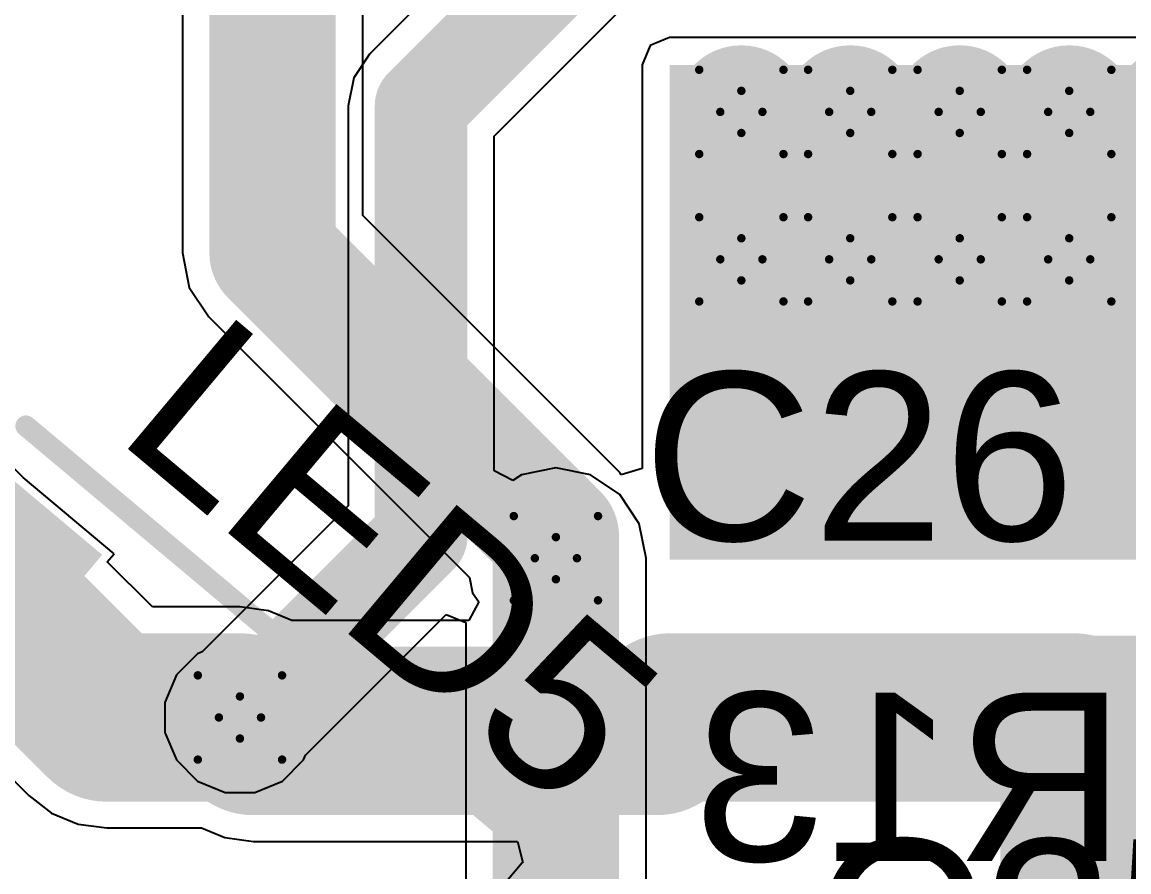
# Model space of a CAD drawing. Header units: inches. Extents: x -0.9 to 13.3, y -2.2 to 2.7.
# Drawn here: x 0.2695 to 0.5323, y -1.6327 to -1.431 of the extents above; entities that cross this region are included whole.
import ezdxf

# ---------------------------------------------------------------- set-up
doc = ezdxf.new("R2010")
doc.units = ezdxf.units.IN
doc.header["$MEASUREMENT"] = 0
for name, color, linetype in [('Board Outline', 216, 'Continuous'), ('Bottom Layer', 5, 'Continuous'), ('Bottom Overlay', 54, 'Continuous'), ('Bottom Solder', 6, 'Continuous'), ('Dimension', 6, 'Continuous'), ('Drill Drawing', 1, 'Continuous'), ('Top Layer', 1, 'Continuous'), ('Top Overlay', 2, 'Continuous'), ('Top Paste', 8, 'Continuous'), ('Top Solder', 216, 'Continuous'), ('Via Holes', 16, 'Continuous')]:
    doc.layers.add(name, color=color, linetype=linetype)
doc.styles.add('Arial', font='', dxfattribs={"height": 0.2})
doc.styles.get('Arial').set_extended_font_data('Arial')

# ---------------------------------------------------------------- blocks, each defined once
blk = doc.blocks.new('WS2812B_XF02_W_18')
at = {"layer": 'Top Layer'}
blk.add_hatch(color=1, dxfattribs=at).paths.add_polyline_path([(-0.12795, 0.08465), (-0.0689, 0.08465), (-0.0689, 0.04528), (-0.12795, 0.04528)])
at = {"layer": 'Top Paste'}
blk.add_hatch(color=8, dxfattribs=at).paths.add_polyline_path([(-0.12795, 0.08465), (-0.0689, 0.08465), (-0.0689, 0.04528), (-0.12795, 0.04528)])
at = {"layer": 'Top Solder'}
blk.add_hatch(color=216, dxfattribs=at).paths.add_polyline_path([(-0.13195, 0.08865), (-0.0649, 0.08865), (-0.0649, 0.04128), (-0.13195, 0.04128)])
at = {"layer": 'Top Overlay'}
blk.add_lwpolyline([(-0.09843, 0.10043, 0.005, 0.005, 0), (0.09842, 0.10043, 0.005, 0.005, 0)], format="xyseb", dxfattribs=at)
blk.add_lwpolyline([(-0.09968, 0.10043, 0.0025, 0.0025, 1), (-0.09718, 0.10043, 0.0025, 0.0025, 1)], format="xyseb", close=True, dxfattribs=at)

msp = doc.modelspace()

# ---------------------------------------------------------------- hatches: boundary and pattern name
at = {"layer": 'Bottom Layer'}
h = msp.add_hatch(color=5, dxfattribs=at)
edge = h.paths.add_edge_path()
edge.add_arc((0.44031, -1.45229), 0.01181, 0, 360)
h = msp.add_hatch(color=5, dxfattribs=at)
edge = h.paths.add_edge_path()
edge.add_arc((0.46616, -1.45229), 0.01181, 0, 360)
h = msp.add_hatch(color=5, dxfattribs=at)
edge = h.paths.add_edge_path()
edge.add_arc((0.49216, -1.45229), 0.01181, 0, 360)
h = msp.add_hatch(color=5, dxfattribs=at)
edge = h.paths.add_edge_path()
edge.add_arc((0.51816, -1.45229), 0.01181, 0, 360)
h = msp.add_hatch(color=5, dxfattribs=at)
edge = h.paths.add_edge_path()
edge.add_arc((0.44031, -1.48729), 0.01181, 0, 360)
h = msp.add_hatch(color=5, dxfattribs=at)
edge = h.paths.add_edge_path()
edge.add_arc((0.46616, -1.48729), 0.01181, 0, 360)
h = msp.add_hatch(color=5, dxfattribs=at)
edge = h.paths.add_edge_path()
edge.add_arc((0.49216, -1.48729), 0.01181, 0, 360)
h = msp.add_hatch(color=5, dxfattribs=at)
edge = h.paths.add_edge_path()
edge.add_arc((0.51816, -1.48729), 0.01181, 0, 360)
h = msp.add_hatch(color=5, dxfattribs=at)
edge = h.paths.add_edge_path()
edge.add_arc((0.39628, -1.55824), 0.01181, 0, 360)
h = msp.add_hatch(color=5, dxfattribs=at)
edge = h.paths.add_edge_path()
edge.add_arc((0.32126, -1.59605), 0.01181, 0, 360)
at = {"layer": 'Bottom Solder'}
h = msp.add_hatch(color=6, dxfattribs=at)
edge = h.paths.add_edge_path()
edge.add_arc((0.44031, -1.45229), 0.01581, 0, 360)
h = msp.add_hatch(color=6, dxfattribs=at)
edge = h.paths.add_edge_path()
edge.add_arc((0.46616, -1.45229), 0.01581, 0, 360)
h = msp.add_hatch(color=6, dxfattribs=at)
edge = h.paths.add_edge_path()
edge.add_arc((0.49216, -1.45229), 0.01581, 0, 360)
h = msp.add_hatch(color=6, dxfattribs=at)
edge = h.paths.add_edge_path()
edge.add_arc((0.51816, -1.45229), 0.01581, 0, 360)
h = msp.add_hatch(color=6, dxfattribs=at)
edge = h.paths.add_edge_path()
edge.add_arc((0.54416, -1.45229), 0.01581, 0, 360)
h = msp.add_hatch(color=6, dxfattribs=at)
edge = h.paths.add_edge_path()
edge.add_arc((0.44031, -1.48729), 0.01581, 0, 360)
h = msp.add_hatch(color=6, dxfattribs=at)
edge = h.paths.add_edge_path()
edge.add_arc((0.46616, -1.48729), 0.01581, 0, 360)
h = msp.add_hatch(color=6, dxfattribs=at)
edge = h.paths.add_edge_path()
edge.add_arc((0.49216, -1.48729), 0.01581, 0, 360)
h = msp.add_hatch(color=6, dxfattribs=at)
edge = h.paths.add_edge_path()
edge.add_arc((0.51816, -1.48729), 0.01581, 0, 360)
h = msp.add_hatch(color=6, dxfattribs=at)
edge = h.paths.add_edge_path()
edge.add_arc((0.54416, -1.48729), 0.01581, 0, 360)
at = {"layer": 'Top Layer'}
for points in [[(0.42328, -1.55855), (0.68678, -1.55855), (0.68678, -1.44115), (0.42328, -1.44115)], [(0.52378, -1.54713), (0.74092, -1.54713), (0.74092, -1.53335), (0.52378, -1.53335)], [(0.50178, -1.59605), (0.74092, -1.59605), (0.74092, -1.57665), (0.50178, -1.57665)], [(0.50178, -1.64679), (0.70478, -1.64679), (0.70478, -1.57665), (0.50178, -1.57665)]]:
    msp.add_hatch(color=1, dxfattribs=at).paths.add_polyline_path(points)
h = msp.add_hatch(color=1, dxfattribs=at)
edge = h.paths.add_edge_path()
edge.add_arc((0.44031, -1.45229), 0.01181, 0, 360)
h = msp.add_hatch(color=1, dxfattribs=at)
edge = h.paths.add_edge_path()
edge.add_arc((0.46616, -1.45229), 0.01181, 0, 360)
h = msp.add_hatch(color=1, dxfattribs=at)
edge = h.paths.add_edge_path()
edge.add_arc((0.49216, -1.45229), 0.01181, 0, 360)
h = msp.add_hatch(color=1, dxfattribs=at)
edge = h.paths.add_edge_path()
edge.add_arc((0.51816, -1.45229), 0.01181, 0, 360)
h = msp.add_hatch(color=1, dxfattribs=at)
edge = h.paths.add_edge_path()
edge.add_arc((0.44031, -1.48729), 0.01181, 0, 360)
h = msp.add_hatch(color=1, dxfattribs=at)
edge = h.paths.add_edge_path()
edge.add_arc((0.46616, -1.48729), 0.01181, 0, 360)
h = msp.add_hatch(color=1, dxfattribs=at)
edge = h.paths.add_edge_path()
edge.add_arc((0.49216, -1.48729), 0.01181, 0, 360)
h = msp.add_hatch(color=1, dxfattribs=at)
edge = h.paths.add_edge_path()
edge.add_arc((0.51816, -1.48729), 0.01181, 0, 360)
h = msp.add_hatch(color=1, dxfattribs=at)
edge = h.paths.add_edge_path()
edge.add_arc((0.39628, -1.55824), 0.01181, 0, 360)
h = msp.add_hatch(color=1, dxfattribs=at)
edge = h.paths.add_edge_path()
edge.add_arc((0.32126, -1.59605), 0.01181, 0, 360)
at = {"layer": 'Top Solder'}
h = msp.add_hatch(color=216, dxfattribs=at)
edge = h.paths.add_edge_path()
edge.add_arc((0.44031, -1.45229), 0.01581, 0, 360)
h = msp.add_hatch(color=216, dxfattribs=at)
edge = h.paths.add_edge_path()
edge.add_arc((0.46616, -1.45229), 0.01581, 0, 360)
h = msp.add_hatch(color=216, dxfattribs=at)
edge = h.paths.add_edge_path()
edge.add_arc((0.49216, -1.45229), 0.01581, 0, 360)
h = msp.add_hatch(color=216, dxfattribs=at)
edge = h.paths.add_edge_path()
edge.add_arc((0.51816, -1.45229), 0.01581, 0, 360)
h = msp.add_hatch(color=216, dxfattribs=at)
edge = h.paths.add_edge_path()
edge.add_arc((0.54416, -1.45229), 0.01581, 0, 360)
h = msp.add_hatch(color=216, dxfattribs=at)
edge = h.paths.add_edge_path()
edge.add_arc((0.44031, -1.48729), 0.01581, 0, 360)
h = msp.add_hatch(color=216, dxfattribs=at)
edge = h.paths.add_edge_path()
edge.add_arc((0.46616, -1.48729), 0.01581, 0, 360)
h = msp.add_hatch(color=216, dxfattribs=at)
edge = h.paths.add_edge_path()
edge.add_arc((0.49216, -1.48729), 0.01581, 0, 360)
h = msp.add_hatch(color=216, dxfattribs=at)
edge = h.paths.add_edge_path()
edge.add_arc((0.51816, -1.48729), 0.01581, 0, 360)
h = msp.add_hatch(color=216, dxfattribs=at)
edge = h.paths.add_edge_path()
edge.add_arc((0.54416, -1.48729), 0.01581, 0, 360)
at = {"layer": 'Via Holes'}
h = msp.add_hatch(color=7, dxfattribs=at)
edge = h.paths.add_edge_path()
edge.add_arc((0.44031, -1.45229), 0.00591, 0, 360)
h = msp.add_hatch(color=7, dxfattribs=at)
edge = h.paths.add_edge_path()
edge.add_arc((0.46616, -1.45229), 0.00591, 0, 360)
h = msp.add_hatch(color=7, dxfattribs=at)
edge = h.paths.add_edge_path()
edge.add_arc((0.49216, -1.45229), 0.00591, 0, 360)
h = msp.add_hatch(color=7, dxfattribs=at)
edge = h.paths.add_edge_path()
edge.add_arc((0.51816, -1.45229), 0.00591, 0, 360)
h = msp.add_hatch(color=7, dxfattribs=at)
edge = h.paths.add_edge_path()
edge.add_arc((0.44031, -1.48729), 0.00591, 0, 360)
h = msp.add_hatch(color=7, dxfattribs=at)
edge = h.paths.add_edge_path()
edge.add_arc((0.46616, -1.48729), 0.00591, 0, 360)
h = msp.add_hatch(color=7, dxfattribs=at)
edge = h.paths.add_edge_path()
edge.add_arc((0.49216, -1.48729), 0.00591, 0, 360)
h = msp.add_hatch(color=7, dxfattribs=at)
edge = h.paths.add_edge_path()
edge.add_arc((0.51816, -1.48729), 0.00591, 0, 360)
h = msp.add_hatch(color=7, dxfattribs=at)
edge = h.paths.add_edge_path()
edge.add_arc((0.39628, -1.55824), 0.00591, 0, 360)
h = msp.add_hatch(color=7, dxfattribs=at)
edge = h.paths.add_edge_path()
edge.add_arc((0.32126, -1.59605), 0.00591, 0, 360)

# ---------------------------------------------------------------- linework, layer by layer
at = {"layer": 'Board Outline'}
msp.add_lwpolyline([(1.99867, 0.21567, 0.01, 0.01, -1.122171), (-0.01159, -1.51329, 0.01, 0.01, 0)], format="xyseb", dxfattribs=at)
at = {"layer": 'Bottom Layer'}
for p, q in [((0.39592, -1.39468), (0.35202, -1.43858)), ((0.38161, -1.45802), (0.42043, -1.41919)), ((0.35202, -1.43858), (0.34826, -1.4442)), ((0.34826, -1.4442), (0.34695, -1.45084)), ((0.34695, -1.45084), (0.34695, -1.54584)), ((0.38161, -1.53748), (0.38161, -1.45802)), ((0.39628, -1.53682), (0.38808, -1.53845)), ((0.40447, -1.53845), (0.39628, -1.53682)), ((0.38602, -1.53983), (0.38161, -1.53748)), ((0.38808, -1.53845), (0.38602, -1.53983)), ((0.41142, -1.5431), (0.40447, -1.53845)), ((0.41606, -1.55004), (0.41142, -1.5431)), ((0.34695, -1.54584), (0.31232, -1.58047)), ((0.41769, -1.55824), (0.41606, -1.55004)), ((0.41769, -1.67251), (0.41769, -1.55824)), ((0.33683, -1.60498), (0.37025, -1.57157)), ((0.37025, -1.57157), (0.37487, -1.57348)), ((0.37487, -1.57348), (0.37487, -1.71618)), ((0.31117, -1.58095), (0.30616, -1.58596)), ((0.31232, -1.58047), (0.31117, -1.58095)), ((0.30616, -1.58596), (0.30345, -1.5925)), ((0.30345, -1.5925), (0.30345, -1.59959)), ((0.30345, -1.59959), (0.30616, -1.60614)), ((0.33636, -1.60614), (0.33683, -1.60498)), ((0.30616, -1.60614), (0.31117, -1.61115)), ((0.33135, -1.61115), (0.33636, -1.60614)), ((0.31117, -1.61115), (0.31771, -1.61386)), ((0.3248, -1.61386), (0.33135, -1.61115)), ((0.31771, -1.61386), (0.3248, -1.61386))]:
    msp.add_line(p, q, dxfattribs=at)
for points in [[(0.36428, -1.45084, 0.022, 0.022, 0), (0.4115, -1.40362, 0.022, 0.022, 0)], [(0.36428, -1.55302, 0.022, 0.022, 0), (0.36428, -1.45084, 0.022, 0.022, 0)], [(0.32126, -1.59605, 0.022, 0.022, 0), (0.36428, -1.55302, 0.022, 0.022, 0)], [(0.39628, -1.72505, 0.03, 0.03, 0), (0.39628, -1.55824, 0.03, 0.03, 0)]]:
    msp.add_lwpolyline(points, format="xyseb", dxfattribs=at)
for points in [[(0.35878, -1.45084, 0.011, 0.011, 1), (0.36978, -1.45084, 0.011, 0.011, 1)], [(0.35878, -1.45084, 0.011, 0.011, 1), (0.36978, -1.45084, 0.011, 0.011, 1)], [(0.35878, -1.55302, 0.011, 0.011, 1), (0.36978, -1.55302, 0.011, 0.011, 1)], [(0.35878, -1.55302, 0.011, 0.011, 1), (0.36978, -1.55302, 0.011, 0.011, 1)], [(0.38878, -1.55824, 0.015, 0.015, 1), (0.40378, -1.55824, 0.015, 0.015, 1)], [(0.31576, -1.59605, 0.011, 0.011, 1), (0.32676, -1.59605, 0.011, 0.011, 1)]]:
    msp.add_lwpolyline(points, format="xyseb", close=True, dxfattribs=at)
at = {"layer": 'Dimension'}
msp.add_lwpolyline([(0.04081, 0.0156, 0.01, 0.01, -3.064051), (0.02964, -1.5299, 0.01, 0.01, 0)], format="xyseb", dxfattribs=at)
at = {"layer": 'Drill Drawing'}
for points in [[(0.43031, -1.44229, 0.002, 0.002, 0), (0.44031, -1.44729, 0.002, 0.002, 0)], [(0.43031, -1.44229, 0.002, 0.002, 0), (0.43531, -1.45229, 0.002, 0.002, 0)], [(0.44031, -1.44729, 0.002, 0.002, 0), (0.45031, -1.44229, 0.002, 0.002, 0)], [(0.44531, -1.45229, 0.002, 0.002, 0), (0.45031, -1.44229, 0.002, 0.002, 0)], [(0.45616, -1.44229, 0.002, 0.002, 0), (0.46616, -1.44729, 0.002, 0.002, 0)], [(0.45616, -1.44229, 0.002, 0.002, 0), (0.46116, -1.45229, 0.002, 0.002, 0)], [(0.46616, -1.44729, 0.002, 0.002, 0), (0.47616, -1.44229, 0.002, 0.002, 0)], [(0.47116, -1.45229, 0.002, 0.002, 0), (0.47616, -1.44229, 0.002, 0.002, 0)], [(0.48216, -1.44229, 0.002, 0.002, 0), (0.49216, -1.44729, 0.002, 0.002, 0)], [(0.48216, -1.44229, 0.002, 0.002, 0), (0.48716, -1.45229, 0.002, 0.002, 0)], [(0.49216, -1.44729, 0.002, 0.002, 0), (0.50216, -1.44229, 0.002, 0.002, 0)], [(0.49716, -1.45229, 0.002, 0.002, 0), (0.50216, -1.44229, 0.002, 0.002, 0)], [(0.50816, -1.44229, 0.002, 0.002, 0), (0.51816, -1.44729, 0.002, 0.002, 0)], [(0.50816, -1.44229, 0.002, 0.002, 0), (0.51316, -1.45229, 0.002, 0.002, 0)], [(0.51816, -1.44729, 0.002, 0.002, 0), (0.52816, -1.44229, 0.002, 0.002, 0)], [(0.52316, -1.45229, 0.002, 0.002, 0), (0.52816, -1.44229, 0.002, 0.002, 0)], [(0.43031, -1.46229, 0.002, 0.002, 0), (0.43531, -1.45229, 0.002, 0.002, 0)], [(0.44531, -1.45229, 0.002, 0.002, 0), (0.45031, -1.46229, 0.002, 0.002, 0)], [(0.45616, -1.46229, 0.002, 0.002, 0), (0.46116, -1.45229, 0.002, 0.002, 0)], [(0.47116, -1.45229, 0.002, 0.002, 0), (0.47616, -1.46229, 0.002, 0.002, 0)], [(0.48216, -1.46229, 0.002, 0.002, 0), (0.48716, -1.45229, 0.002, 0.002, 0)], [(0.49716, -1.45229, 0.002, 0.002, 0), (0.50216, -1.46229, 0.002, 0.002, 0)], [(0.50816, -1.46229, 0.002, 0.002, 0), (0.51316, -1.45229, 0.002, 0.002, 0)], [(0.52316, -1.45229, 0.002, 0.002, 0), (0.52816, -1.46229, 0.002, 0.002, 0)], [(0.43031, -1.46229, 0.002, 0.002, 0), (0.44031, -1.45729, 0.002, 0.002, 0)], [(0.44031, -1.45729, 0.002, 0.002, 0), (0.45031, -1.46229, 0.002, 0.002, 0)], [(0.45616, -1.46229, 0.002, 0.002, 0), (0.46616, -1.45729, 0.002, 0.002, 0)], [(0.46616, -1.45729, 0.002, 0.002, 0), (0.47616, -1.46229, 0.002, 0.002, 0)], [(0.48216, -1.46229, 0.002, 0.002, 0), (0.49216, -1.45729, 0.002, 0.002, 0)], [(0.49216, -1.45729, 0.002, 0.002, 0), (0.50216, -1.46229, 0.002, 0.002, 0)], [(0.50816, -1.46229, 0.002, 0.002, 0), (0.51816, -1.45729, 0.002, 0.002, 0)], [(0.51816, -1.45729, 0.002, 0.002, 0), (0.52816, -1.46229, 0.002, 0.002, 0)], [(0.43031, -1.47729, 0.002, 0.002, 0), (0.44031, -1.48229, 0.002, 0.002, 0)], [(0.43031, -1.47729, 0.002, 0.002, 0), (0.43531, -1.48729, 0.002, 0.002, 0)], [(0.44031, -1.48229, 0.002, 0.002, 0), (0.45031, -1.47729, 0.002, 0.002, 0)], [(0.44531, -1.48729, 0.002, 0.002, 0), (0.45031, -1.47729, 0.002, 0.002, 0)], [(0.45616, -1.47729, 0.002, 0.002, 0), (0.46616, -1.48229, 0.002, 0.002, 0)], [(0.45616, -1.47729, 0.002, 0.002, 0), (0.46116, -1.48729, 0.002, 0.002, 0)], [(0.46616, -1.48229, 0.002, 0.002, 0), (0.47616, -1.47729, 0.002, 0.002, 0)], [(0.47116, -1.48729, 0.002, 0.002, 0), (0.47616, -1.47729, 0.002, 0.002, 0)], [(0.48216, -1.47729, 0.002, 0.002, 0), (0.49216, -1.48229, 0.002, 0.002, 0)], [(0.48216, -1.47729, 0.002, 0.002, 0), (0.48716, -1.48729, 0.002, 0.002, 0)], [(0.49216, -1.48229, 0.002, 0.002, 0), (0.50216, -1.47729, 0.002, 0.002, 0)], [(0.49716, -1.48729, 0.002, 0.002, 0), (0.50216, -1.47729, 0.002, 0.002, 0)], [(0.50816, -1.47729, 0.002, 0.002, 0), (0.51816, -1.48229, 0.002, 0.002, 0)], [(0.50816, -1.47729, 0.002, 0.002, 0), (0.51316, -1.48729, 0.002, 0.002, 0)], [(0.51816, -1.48229, 0.002, 0.002, 0), (0.52816, -1.47729, 0.002, 0.002, 0)], [(0.52316, -1.48729, 0.002, 0.002, 0), (0.52816, -1.47729, 0.002, 0.002, 0)], [(0.43031, -1.49729, 0.002, 0.002, 0), (0.43531, -1.48729, 0.002, 0.002, 0)], [(0.44531, -1.48729, 0.002, 0.002, 0), (0.45031, -1.49729, 0.002, 0.002, 0)], [(0.45616, -1.49729, 0.002, 0.002, 0), (0.46116, -1.48729, 0.002, 0.002, 0)], [(0.47116, -1.48729, 0.002, 0.002, 0), (0.47616, -1.49729, 0.002, 0.002, 0)], [(0.48216, -1.49729, 0.002, 0.002, 0), (0.48716, -1.48729, 0.002, 0.002, 0)], [(0.49716, -1.48729, 0.002, 0.002, 0), (0.50216, -1.49729, 0.002, 0.002, 0)], [(0.50816, -1.49729, 0.002, 0.002, 0), (0.51316, -1.48729, 0.002, 0.002, 0)], [(0.52316, -1.48729, 0.002, 0.002, 0), (0.52816, -1.49729, 0.002, 0.002, 0)], [(0.43031, -1.49729, 0.002, 0.002, 0), (0.44031, -1.49229, 0.002, 0.002, 0)], [(0.44031, -1.49229, 0.002, 0.002, 0), (0.45031, -1.49729, 0.002, 0.002, 0)], [(0.45616, -1.49729, 0.002, 0.002, 0), (0.46616, -1.49229, 0.002, 0.002, 0)], [(0.46616, -1.49229, 0.002, 0.002, 0), (0.47616, -1.49729, 0.002, 0.002, 0)], [(0.48216, -1.49729, 0.002, 0.002, 0), (0.49216, -1.49229, 0.002, 0.002, 0)], [(0.49216, -1.49229, 0.002, 0.002, 0), (0.50216, -1.49729, 0.002, 0.002, 0)], [(0.50816, -1.49729, 0.002, 0.002, 0), (0.51816, -1.49229, 0.002, 0.002, 0)], [(0.51816, -1.49229, 0.002, 0.002, 0), (0.52816, -1.49729, 0.002, 0.002, 0)], [(0.38628, -1.54824, 0.002, 0.002, 0), (0.39628, -1.55324, 0.002, 0.002, 0)], [(0.38628, -1.54824, 0.002, 0.002, 0), (0.39128, -1.55824, 0.002, 0.002, 0)], [(0.39628, -1.55324, 0.002, 0.002, 0), (0.40628, -1.54824, 0.002, 0.002, 0)], [(0.40128, -1.55824, 0.002, 0.002, 0), (0.40628, -1.54824, 0.002, 0.002, 0)], [(0.38628, -1.56824, 0.002, 0.002, 0), (0.39128, -1.55824, 0.002, 0.002, 0)], [(0.40128, -1.55824, 0.002, 0.002, 0), (0.40628, -1.56824, 0.002, 0.002, 0)], [(0.38628, -1.56824, 0.002, 0.002, 0), (0.39628, -1.56324, 0.002, 0.002, 0)], [(0.39628, -1.56324, 0.002, 0.002, 0), (0.40628, -1.56824, 0.002, 0.002, 0)], [(0.31126, -1.58605, 0.002, 0.002, 0), (0.32126, -1.59105, 0.002, 0.002, 0)], [(0.31126, -1.58605, 0.002, 0.002, 0), (0.31626, -1.59605, 0.002, 0.002, 0)], [(0.32126, -1.59105, 0.002, 0.002, 0), (0.33126, -1.58605, 0.002, 0.002, 0)], [(0.32626, -1.59605, 0.002, 0.002, 0), (0.33126, -1.58605, 0.002, 0.002, 0)], [(0.31126, -1.60605, 0.002, 0.002, 0), (0.31626, -1.59605, 0.002, 0.002, 0)], [(0.32626, -1.59605, 0.002, 0.002, 0), (0.33126, -1.60605, 0.002, 0.002, 0)], [(0.31126, -1.60605, 0.002, 0.002, 0), (0.32126, -1.60105, 0.002, 0.002, 0)], [(0.32126, -1.60105, 0.002, 0.002, 0), (0.33126, -1.60605, 0.002, 0.002, 0)]]:
    msp.add_lwpolyline(points, format="xyseb", dxfattribs=at)
for points in [[(0.42981, -1.44229, 0.001, 0.001, 1), (0.43081, -1.44229, 0.001, 0.001, 1)], [(0.42981, -1.44229, 0.001, 0.001, 1), (0.43081, -1.44229, 0.001, 0.001, 1)], [(0.44981, -1.44229, 0.001, 0.001, 1), (0.45081, -1.44229, 0.001, 0.001, 1)], [(0.44981, -1.44229, 0.001, 0.001, 1), (0.45081, -1.44229, 0.001, 0.001, 1)], [(0.45566, -1.44229, 0.001, 0.001, 1), (0.45666, -1.44229, 0.001, 0.001, 1)], [(0.45566, -1.44229, 0.001, 0.001, 1), (0.45666, -1.44229, 0.001, 0.001, 1)], [(0.47566, -1.44229, 0.001, 0.001, 1), (0.47666, -1.44229, 0.001, 0.001, 1)], [(0.47566, -1.44229, 0.001, 0.001, 1), (0.47666, -1.44229, 0.001, 0.001, 1)], [(0.48166, -1.44229, 0.001, 0.001, 1), (0.48266, -1.44229, 0.001, 0.001, 1)], [(0.48166, -1.44229, 0.001, 0.001, 1), (0.48266, -1.44229, 0.001, 0.001, 1)], [(0.50166, -1.44229, 0.001, 0.001, 1), (0.50266, -1.44229, 0.001, 0.001, 1)], [(0.50166, -1.44229, 0.001, 0.001, 1), (0.50266, -1.44229, 0.001, 0.001, 1)], [(0.50766, -1.44229, 0.001, 0.001, 1), (0.50866, -1.44229, 0.001, 0.001, 1)], [(0.50766, -1.44229, 0.001, 0.001, 1), (0.50866, -1.44229, 0.001, 0.001, 1)], [(0.52766, -1.44229, 0.001, 0.001, 1), (0.52866, -1.44229, 0.001, 0.001, 1)], [(0.52766, -1.44229, 0.001, 0.001, 1), (0.52866, -1.44229, 0.001, 0.001, 1)], [(0.43981, -1.44729, 0.001, 0.001, 1), (0.44081, -1.44729, 0.001, 0.001, 1)], [(0.43981, -1.44729, 0.001, 0.001, 1), (0.44081, -1.44729, 0.001, 0.001, 1)], [(0.46566, -1.44729, 0.001, 0.001, 1), (0.46666, -1.44729, 0.001, 0.001, 1)], [(0.46566, -1.44729, 0.001, 0.001, 1), (0.46666, -1.44729, 0.001, 0.001, 1)], [(0.49166, -1.44729, 0.001, 0.001, 1), (0.49266, -1.44729, 0.001, 0.001, 1)], [(0.49166, -1.44729, 0.001, 0.001, 1), (0.49266, -1.44729, 0.001, 0.001, 1)], [(0.51766, -1.44729, 0.001, 0.001, 1), (0.51866, -1.44729, 0.001, 0.001, 1)], [(0.51766, -1.44729, 0.001, 0.001, 1), (0.51866, -1.44729, 0.001, 0.001, 1)], [(0.43481, -1.45229, 0.001, 0.001, 1), (0.43581, -1.45229, 0.001, 0.001, 1)], [(0.43481, -1.45229, 0.001, 0.001, 1), (0.43581, -1.45229, 0.001, 0.001, 1)], [(0.44481, -1.45229, 0.001, 0.001, 1), (0.44581, -1.45229, 0.001, 0.001, 1)], [(0.44481, -1.45229, 0.001, 0.001, 1), (0.44581, -1.45229, 0.001, 0.001, 1)], [(0.46066, -1.45229, 0.001, 0.001, 1), (0.46166, -1.45229, 0.001, 0.001, 1)], [(0.46066, -1.45229, 0.001, 0.001, 1), (0.46166, -1.45229, 0.001, 0.001, 1)], [(0.47066, -1.45229, 0.001, 0.001, 1), (0.47166, -1.45229, 0.001, 0.001, 1)], [(0.47066, -1.45229, 0.001, 0.001, 1), (0.47166, -1.45229, 0.001, 0.001, 1)], [(0.48666, -1.45229, 0.001, 0.001, 1), (0.48766, -1.45229, 0.001, 0.001, 1)], [(0.48666, -1.45229, 0.001, 0.001, 1), (0.48766, -1.45229, 0.001, 0.001, 1)], [(0.49666, -1.45229, 0.001, 0.001, 1), (0.49766, -1.45229, 0.001, 0.001, 1)], [(0.49666, -1.45229, 0.001, 0.001, 1), (0.49766, -1.45229, 0.001, 0.001, 1)], [(0.51266, -1.45229, 0.001, 0.001, 1), (0.51366, -1.45229, 0.001, 0.001, 1)], [(0.51266, -1.45229, 0.001, 0.001, 1), (0.51366, -1.45229, 0.001, 0.001, 1)], [(0.52266, -1.45229, 0.001, 0.001, 1), (0.52366, -1.45229, 0.001, 0.001, 1)], [(0.52266, -1.45229, 0.001, 0.001, 1), (0.52366, -1.45229, 0.001, 0.001, 1)], [(0.43981, -1.45729, 0.001, 0.001, 1), (0.44081, -1.45729, 0.001, 0.001, 1)], [(0.43981, -1.45729, 0.001, 0.001, 1), (0.44081, -1.45729, 0.001, 0.001, 1)], [(0.46566, -1.45729, 0.001, 0.001, 1), (0.46666, -1.45729, 0.001, 0.001, 1)], [(0.46566, -1.45729, 0.001, 0.001, 1), (0.46666, -1.45729, 0.001, 0.001, 1)], [(0.49166, -1.45729, 0.001, 0.001, 1), (0.49266, -1.45729, 0.001, 0.001, 1)], [(0.49166, -1.45729, 0.001, 0.001, 1), (0.49266, -1.45729, 0.001, 0.001, 1)], [(0.51766, -1.45729, 0.001, 0.001, 1), (0.51866, -1.45729, 0.001, 0.001, 1)], [(0.51766, -1.45729, 0.001, 0.001, 1), (0.51866, -1.45729, 0.001, 0.001, 1)], [(0.42981, -1.46229, 0.001, 0.001, 1), (0.43081, -1.46229, 0.001, 0.001, 1)], [(0.42981, -1.46229, 0.001, 0.001, 1), (0.43081, -1.46229, 0.001, 0.001, 1)], [(0.44981, -1.46229, 0.001, 0.001, 1), (0.45081, -1.46229, 0.001, 0.001, 1)], [(0.44981, -1.46229, 0.001, 0.001, 1), (0.45081, -1.46229, 0.001, 0.001, 1)], [(0.45566, -1.46229, 0.001, 0.001, 1), (0.45666, -1.46229, 0.001, 0.001, 1)], [(0.45566, -1.46229, 0.001, 0.001, 1), (0.45666, -1.46229, 0.001, 0.001, 1)], [(0.47566, -1.46229, 0.001, 0.001, 1), (0.47666, -1.46229, 0.001, 0.001, 1)], [(0.47566, -1.46229, 0.001, 0.001, 1), (0.47666, -1.46229, 0.001, 0.001, 1)], [(0.48166, -1.46229, 0.001, 0.001, 1), (0.48266, -1.46229, 0.001, 0.001, 1)], [(0.48166, -1.46229, 0.001, 0.001, 1), (0.48266, -1.46229, 0.001, 0.001, 1)], [(0.50166, -1.46229, 0.001, 0.001, 1), (0.50266, -1.46229, 0.001, 0.001, 1)], [(0.50166, -1.46229, 0.001, 0.001, 1), (0.50266, -1.46229, 0.001, 0.001, 1)], [(0.50766, -1.46229, 0.001, 0.001, 1), (0.50866, -1.46229, 0.001, 0.001, 1)], [(0.50766, -1.46229, 0.001, 0.001, 1), (0.50866, -1.46229, 0.001, 0.001, 1)], [(0.52766, -1.46229, 0.001, 0.001, 1), (0.52866, -1.46229, 0.001, 0.001, 1)], [(0.52766, -1.46229, 0.001, 0.001, 1), (0.52866, -1.46229, 0.001, 0.001, 1)], [(0.42981, -1.47729, 0.001, 0.001, 1), (0.43081, -1.47729, 0.001, 0.001, 1)], [(0.42981, -1.47729, 0.001, 0.001, 1), (0.43081, -1.47729, 0.001, 0.001, 1)], [(0.44981, -1.47729, 0.001, 0.001, 1), (0.45081, -1.47729, 0.001, 0.001, 1)], [(0.44981, -1.47729, 0.001, 0.001, 1), (0.45081, -1.47729, 0.001, 0.001, 1)], [(0.45566, -1.47729, 0.001, 0.001, 1), (0.45666, -1.47729, 0.001, 0.001, 1)], [(0.45566, -1.47729, 0.001, 0.001, 1), (0.45666, -1.47729, 0.001, 0.001, 1)], [(0.47566, -1.47729, 0.001, 0.001, 1), (0.47666, -1.47729, 0.001, 0.001, 1)], [(0.47566, -1.47729, 0.001, 0.001, 1), (0.47666, -1.47729, 0.001, 0.001, 1)], [(0.48166, -1.47729, 0.001, 0.001, 1), (0.48266, -1.47729, 0.001, 0.001, 1)], [(0.48166, -1.47729, 0.001, 0.001, 1), (0.48266, -1.47729, 0.001, 0.001, 1)], [(0.50166, -1.47729, 0.001, 0.001, 1), (0.50266, -1.47729, 0.001, 0.001, 1)], [(0.50166, -1.47729, 0.001, 0.001, 1), (0.50266, -1.47729, 0.001, 0.001, 1)], [(0.50766, -1.47729, 0.001, 0.001, 1), (0.50866, -1.47729, 0.001, 0.001, 1)], [(0.50766, -1.47729, 0.001, 0.001, 1), (0.50866, -1.47729, 0.001, 0.001, 1)], [(0.52766, -1.47729, 0.001, 0.001, 1), (0.52866, -1.47729, 0.001, 0.001, 1)], [(0.52766, -1.47729, 0.001, 0.001, 1), (0.52866, -1.47729, 0.001, 0.001, 1)], [(0.43981, -1.48229, 0.001, 0.001, 1), (0.44081, -1.48229, 0.001, 0.001, 1)], [(0.43981, -1.48229, 0.001, 0.001, 1), (0.44081, -1.48229, 0.001, 0.001, 1)], [(0.46566, -1.48229, 0.001, 0.001, 1), (0.46666, -1.48229, 0.001, 0.001, 1)], [(0.46566, -1.48229, 0.001, 0.001, 1), (0.46666, -1.48229, 0.001, 0.001, 1)], [(0.49166, -1.48229, 0.001, 0.001, 1), (0.49266, -1.48229, 0.001, 0.001, 1)], [(0.49166, -1.48229, 0.001, 0.001, 1), (0.49266, -1.48229, 0.001, 0.001, 1)], [(0.51766, -1.48229, 0.001, 0.001, 1), (0.51866, -1.48229, 0.001, 0.001, 1)], [(0.51766, -1.48229, 0.001, 0.001, 1), (0.51866, -1.48229, 0.001, 0.001, 1)], [(0.43481, -1.48729, 0.001, 0.001, 1), (0.43581, -1.48729, 0.001, 0.001, 1)], [(0.43481, -1.48729, 0.001, 0.001, 1), (0.43581, -1.48729, 0.001, 0.001, 1)], [(0.44481, -1.48729, 0.001, 0.001, 1), (0.44581, -1.48729, 0.001, 0.001, 1)], [(0.44481, -1.48729, 0.001, 0.001, 1), (0.44581, -1.48729, 0.001, 0.001, 1)], [(0.46066, -1.48729, 0.001, 0.001, 1), (0.46166, -1.48729, 0.001, 0.001, 1)], [(0.46066, -1.48729, 0.001, 0.001, 1), (0.46166, -1.48729, 0.001, 0.001, 1)], [(0.47066, -1.48729, 0.001, 0.001, 1), (0.47166, -1.48729, 0.001, 0.001, 1)], [(0.47066, -1.48729, 0.001, 0.001, 1), (0.47166, -1.48729, 0.001, 0.001, 1)], [(0.48666, -1.48729, 0.001, 0.001, 1), (0.48766, -1.48729, 0.001, 0.001, 1)], [(0.48666, -1.48729, 0.001, 0.001, 1), (0.48766, -1.48729, 0.001, 0.001, 1)], [(0.49666, -1.48729, 0.001, 0.001, 1), (0.49766, -1.48729, 0.001, 0.001, 1)], [(0.49666, -1.48729, 0.001, 0.001, 1), (0.49766, -1.48729, 0.001, 0.001, 1)], [(0.51266, -1.48729, 0.001, 0.001, 1), (0.51366, -1.48729, 0.001, 0.001, 1)], [(0.51266, -1.48729, 0.001, 0.001, 1), (0.51366, -1.48729, 0.001, 0.001, 1)], [(0.52266, -1.48729, 0.001, 0.001, 1), (0.52366, -1.48729, 0.001, 0.001, 1)], [(0.52266, -1.48729, 0.001, 0.001, 1), (0.52366, -1.48729, 0.001, 0.001, 1)], [(0.43981, -1.49229, 0.001, 0.001, 1), (0.44081, -1.49229, 0.001, 0.001, 1)], [(0.43981, -1.49229, 0.001, 0.001, 1), (0.44081, -1.49229, 0.001, 0.001, 1)], [(0.46566, -1.49229, 0.001, 0.001, 1), (0.46666, -1.49229, 0.001, 0.001, 1)], [(0.46566, -1.49229, 0.001, 0.001, 1), (0.46666, -1.49229, 0.001, 0.001, 1)], [(0.49166, -1.49229, 0.001, 0.001, 1), (0.49266, -1.49229, 0.001, 0.001, 1)], [(0.49166, -1.49229, 0.001, 0.001, 1), (0.49266, -1.49229, 0.001, 0.001, 1)], [(0.51766, -1.49229, 0.001, 0.001, 1), (0.51866, -1.49229, 0.001, 0.001, 1)], [(0.51766, -1.49229, 0.001, 0.001, 1), (0.51866, -1.49229, 0.001, 0.001, 1)], [(0.42981, -1.49729, 0.001, 0.001, 1), (0.43081, -1.49729, 0.001, 0.001, 1)], [(0.42981, -1.49729, 0.001, 0.001, 1), (0.43081, -1.49729, 0.001, 0.001, 1)], [(0.44981, -1.49729, 0.001, 0.001, 1), (0.45081, -1.49729, 0.001, 0.001, 1)], [(0.44981, -1.49729, 0.001, 0.001, 1), (0.45081, -1.49729, 0.001, 0.001, 1)], [(0.45566, -1.49729, 0.001, 0.001, 1), (0.45666, -1.49729, 0.001, 0.001, 1)], [(0.45566, -1.49729, 0.001, 0.001, 1), (0.45666, -1.49729, 0.001, 0.001, 1)], [(0.47566, -1.49729, 0.001, 0.001, 1), (0.47666, -1.49729, 0.001, 0.001, 1)], [(0.47566, -1.49729, 0.001, 0.001, 1), (0.47666, -1.49729, 0.001, 0.001, 1)], [(0.48166, -1.49729, 0.001, 0.001, 1), (0.48266, -1.49729, 0.001, 0.001, 1)], [(0.48166, -1.49729, 0.001, 0.001, 1), (0.48266, -1.49729, 0.001, 0.001, 1)], [(0.50166, -1.49729, 0.001, 0.001, 1), (0.50266, -1.49729, 0.001, 0.001, 1)], [(0.50166, -1.49729, 0.001, 0.001, 1), (0.50266, -1.49729, 0.001, 0.001, 1)], [(0.50766, -1.49729, 0.001, 0.001, 1), (0.50866, -1.49729, 0.001, 0.001, 1)], [(0.50766, -1.49729, 0.001, 0.001, 1), (0.50866, -1.49729, 0.001, 0.001, 1)], [(0.52766, -1.49729, 0.001, 0.001, 1), (0.52866, -1.49729, 0.001, 0.001, 1)], [(0.52766, -1.49729, 0.001, 0.001, 1), (0.52866, -1.49729, 0.001, 0.001, 1)], [(0.38578, -1.54824, 0.001, 0.001, 1), (0.38678, -1.54824, 0.001, 0.001, 1)], [(0.38578, -1.54824, 0.001, 0.001, 1), (0.38678, -1.54824, 0.001, 0.001, 1)], [(0.40578, -1.54824, 0.001, 0.001, 1), (0.40678, -1.54824, 0.001, 0.001, 1)], [(0.40578, -1.54824, 0.001, 0.001, 1), (0.40678, -1.54824, 0.001, 0.001, 1)], [(0.39578, -1.55324, 0.001, 0.001, 1), (0.39678, -1.55324, 0.001, 0.001, 1)], [(0.39578, -1.55324, 0.001, 0.001, 1), (0.39678, -1.55324, 0.001, 0.001, 1)], [(0.39078, -1.55824, 0.001, 0.001, 1), (0.39178, -1.55824, 0.001, 0.001, 1)], [(0.39078, -1.55824, 0.001, 0.001, 1), (0.39178, -1.55824, 0.001, 0.001, 1)], [(0.40078, -1.55824, 0.001, 0.001, 1), (0.40178, -1.55824, 0.001, 0.001, 1)], [(0.40078, -1.55824, 0.001, 0.001, 1), (0.40178, -1.55824, 0.001, 0.001, 1)], [(0.39578, -1.56324, 0.001, 0.001, 1), (0.39678, -1.56324, 0.001, 0.001, 1)], [(0.39578, -1.56324, 0.001, 0.001, 1), (0.39678, -1.56324, 0.001, 0.001, 1)], [(0.38578, -1.56824, 0.001, 0.001, 1), (0.38678, -1.56824, 0.001, 0.001, 1)], [(0.38578, -1.56824, 0.001, 0.001, 1), (0.38678, -1.56824, 0.001, 0.001, 1)], [(0.40578, -1.56824, 0.001, 0.001, 1), (0.40678, -1.56824, 0.001, 0.001, 1)], [(0.40578, -1.56824, 0.001, 0.001, 1), (0.40678, -1.56824, 0.001, 0.001, 1)], [(0.31076, -1.58605, 0.001, 0.001, 1), (0.31176, -1.58605, 0.001, 0.001, 1)], [(0.31076, -1.58605, 0.001, 0.001, 1), (0.31176, -1.58605, 0.001, 0.001, 1)], [(0.33076, -1.58605, 0.001, 0.001, 1), (0.33176, -1.58605, 0.001, 0.001, 1)], [(0.33076, -1.58605, 0.001, 0.001, 1), (0.33176, -1.58605, 0.001, 0.001, 1)], [(0.32076, -1.59105, 0.001, 0.001, 1), (0.32176, -1.59105, 0.001, 0.001, 1)], [(0.32076, -1.59105, 0.001, 0.001, 1), (0.32176, -1.59105, 0.001, 0.001, 1)], [(0.31576, -1.59605, 0.001, 0.001, 1), (0.31676, -1.59605, 0.001, 0.001, 1)], [(0.31576, -1.59605, 0.001, 0.001, 1), (0.31676, -1.59605, 0.001, 0.001, 1)], [(0.32576, -1.59605, 0.001, 0.001, 1), (0.32676, -1.59605, 0.001, 0.001, 1)], [(0.32576, -1.59605, 0.001, 0.001, 1), (0.32676, -1.59605, 0.001, 0.001, 1)], [(0.32076, -1.60105, 0.001, 0.001, 1), (0.32176, -1.60105, 0.001, 0.001, 1)], [(0.32076, -1.60105, 0.001, 0.001, 1), (0.32176, -1.60105, 0.001, 0.001, 1)], [(0.31076, -1.60605, 0.001, 0.001, 1), (0.31176, -1.60605, 0.001, 0.001, 1)], [(0.31076, -1.60605, 0.001, 0.001, 1), (0.31176, -1.60605, 0.001, 0.001, 1)], [(0.33076, -1.60605, 0.001, 0.001, 1), (0.33176, -1.60605, 0.001, 0.001, 1)], [(0.33076, -1.60605, 0.001, 0.001, 1), (0.33176, -1.60605, 0.001, 0.001, 1)]]:
    msp.add_lwpolyline(points, format="xyseb", close=True, dxfattribs=at)
at = {"layer": 'Top Layer'}
for p, q in [((0.30759, -1.41366), (0.30759, -1.48577)), ((0.35041, -1.4769), (0.35041, -1.42253)), ((0.42328, -1.43465), (0.41869, -1.43656)), ((0.68678, -1.43465), (0.42328, -1.43465)), ((0.41869, -1.43656), (0.41678, -1.44115)), ((0.41678, -1.44115), (0.41678, -1.53694)), ((0.41142, -1.53791), (0.35041, -1.4769)), ((0.30759, -1.48577), (0.30922, -1.49396)), ((0.30922, -1.49396), (0.31386, -1.50091)), ((0.31386, -1.50091), (0.37578, -1.56283)), ((0.26975, -1.53904), (0.26618, -1.53547)), ((0.41678, -1.53694), (0.41178, -1.53845)), ((0.29136, -1.55718), (0.26975, -1.53904)), ((0.41178, -1.53845), (0.41142, -1.53791)), ((0.28977, -1.55907), (0.29136, -1.55718)), ((0.30053, -1.56982), (0.28977, -1.55907)), ((0.37578, -1.56283), (0.3765, -1.56643)), ((0.37795, -1.5686), (0.37559, -1.57301)), ((0.3765, -1.56643), (0.37795, -1.5686)), ((0.32126, -1.56982), (0.30053, -1.56982)), ((0.32804, -1.57072), (0.32126, -1.56982)), ((0.32126, -1.56982), (0.32126, -1.56982)), ((0.33359, -1.57301), (0.32804, -1.57072)), ((0.22909, -1.57256), (0.27112, -1.61459)), ((0.37559, -1.57301), (0.33359, -1.57301)), ((0.27112, -1.61459), (0.27112, -1.61459)), ((0.27112, -1.61459), (0.27655, -1.61876)), ((0.27655, -1.61876), (0.28288, -1.62138)), ((0.28288, -1.62138), (0.28967, -1.62227)), ((0.28967, -1.62227), (0.28967, -1.62227)), ((0.28967, -1.62227), (0.31212, -1.62227)), ((0.31212, -1.62227), (0.31766, -1.62457)), ((0.31766, -1.62457), (0.32445, -1.62546)), ((0.32445, -1.62546), (0.32445, -1.62546)), ((0.32445, -1.62546), (0.38717, -1.62546)), ((0.38717, -1.62546), (0.3884, -1.63046)), ((0.38826, -1.63053), (0.35518, -1.66995)), ((0.3884, -1.63046), (0.38826, -1.63053))]:
    msp.add_line(p, q, dxfattribs=at)
for points in [[(0.329, -1.48577, 0.03, 0.03, 0), (0.329, -1.41366, 0.03, 0.03, 0)], [(0.329, -1.48577, 0.03, 0.03, 0), (0.39628, -1.55305, 0.03, 0.03, 0)], [(0.24764, -1.55402, 0.04, 0.04, 0), (0.28967, -1.59605, 0.04, 0.04, 0)], [(0.39628, -1.55824, 0.03, 0.03, 0), (0.39628, -1.55305, 0.03, 0.03, 0)], [(0.28967, -1.59605, 0.04, 0.04, 0), (0.32126, -1.59605, 0.04, 0.04, 0)], [(0.32126, -1.59605, 0.04, 0.04, 0), (0.32445, -1.59924, 0.04, 0.04, 0)], [(0.42027, -1.59924, 0.04, 0.04, 0), (0.42346, -1.59605, 0.04, 0.04, 0)], [(0.42346, -1.59605, 0.04, 0.04, 0), (0.51928, -1.59605, 0.04, 0.04, 0)], [(0.32445, -1.59924, 0.04, 0.04, 0), (0.42027, -1.59924, 0.04, 0.04, 0)]]:
    msp.add_lwpolyline(points, format="xyseb", dxfattribs=at)
for points in [[(0.3215, -1.48577, 0.015, 0.015, 1), (0.3365, -1.48577, 0.015, 0.015, 1)], [(0.3215, -1.48577, 0.015, 0.015, 1), (0.3365, -1.48577, 0.015, 0.015, 1)], [(0.38878, -1.55305, 0.015, 0.015, 1), (0.40378, -1.55305, 0.015, 0.015, 1)], [(0.38878, -1.55305, 0.015, 0.015, 1), (0.40378, -1.55305, 0.015, 0.015, 1)], [(0.38878, -1.55824, 0.015, 0.015, 1), (0.40378, -1.55824, 0.015, 0.015, 1)], [(0.27967, -1.59605, 0.02, 0.02, 1), (0.29967, -1.59605, 0.02, 0.02, 1)], [(0.27967, -1.59605, 0.02, 0.02, 1), (0.29967, -1.59605, 0.02, 0.02, 1)], [(0.31126, -1.59605, 0.02, 0.02, 1), (0.33126, -1.59605, 0.02, 0.02, 1)], [(0.31126, -1.59605, 0.02, 0.02, 1), (0.33126, -1.59605, 0.02, 0.02, 1)], [(0.41346, -1.59605, 0.02, 0.02, 1), (0.43346, -1.59605, 0.02, 0.02, 1)], [(0.41346, -1.59605, 0.02, 0.02, 1), (0.43346, -1.59605, 0.02, 0.02, 1)], [(0.50928, -1.59605, 0.02, 0.02, 1), (0.52928, -1.59605, 0.02, 0.02, 1)], [(0.31445, -1.59924, 0.02, 0.02, 1), (0.33445, -1.59924, 0.02, 0.02, 1)], [(0.31445, -1.59924, 0.02, 0.02, 1), (0.33445, -1.59924, 0.02, 0.02, 1)], [(0.41027, -1.59924, 0.02, 0.02, 1), (0.43027, -1.59924, 0.02, 0.02, 1)], [(0.41027, -1.59924, 0.02, 0.02, 1), (0.43027, -1.59924, 0.02, 0.02, 1)]]:
    msp.add_lwpolyline(points, format="xyseb", close=True, dxfattribs=at)

# ---------------------------------------------------------------- block references
at = {"rotation": 320}
msp.add_blockref('WS2812B_XF02_W_18', (0.28128, -1.66705), dxfattribs=at)

# ---------------------------------------------------------------- texts
at = {"layer": 'Bottom Overlay', "style": 'Arial', "text_generation_flag": 2}
msp.add_text('R13', height=0.04, dxfattribs=at).set_placement((0.53154, -1.63012))
at = {"layer": 'Top Overlay', "style": 'Arial'}
msp.add_text('LED5', height=0.04, rotation=320, dxfattribs=at).set_placement((0.29114, -1.52935))
for s, p in [('C26', (0.41696, -1.55404)), ('C25', (0.45733, -1.66495))]:
    msp.add_text(s, height=0.04, dxfattribs=at).set_placement(p)

doc.saveas('drawing.dxf')
